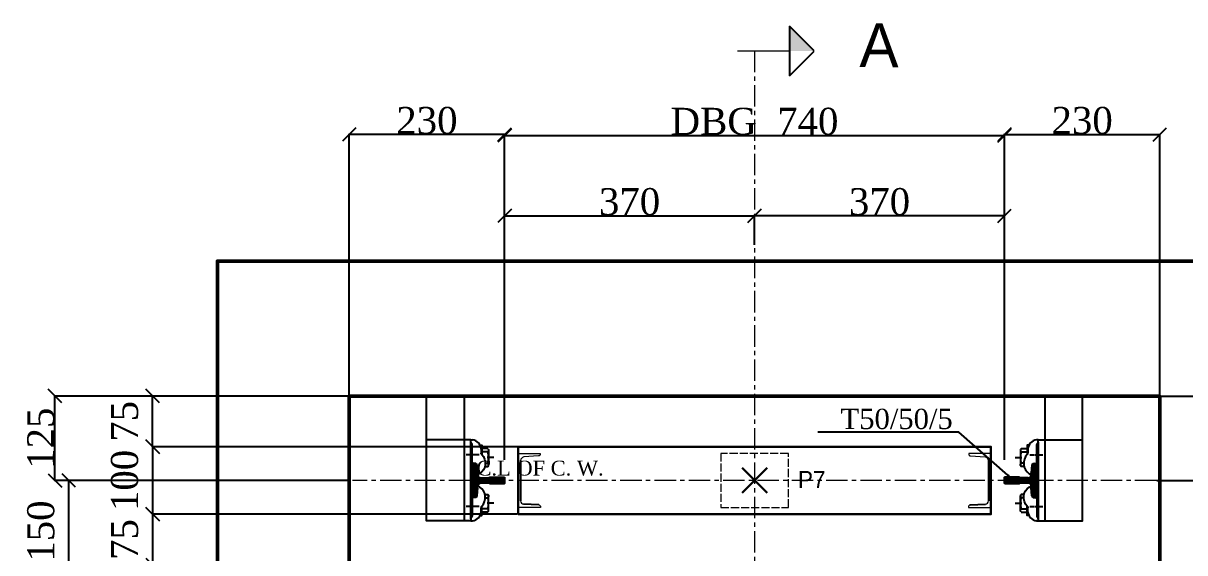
# Model space of a CAD drawing. Header units: millimetres. Extents: x 130 to 2824, y 155 to 3351.
# Drawn here: x 177 to 1897, y 2566 to 3351 of the extents above; entities that cross this region are included whole.
import ezdxf
from ezdxf import colors
from ezdxf.entities.mleader import LeaderData, LeaderLine
from ezdxf.math import Vec2, Vec3

# ---------------------------------------------------------------- set-up
doc = ezdxf.new("R2010")
doc.units = ezdxf.units.MM
for name, pattern in [('ACAD_ISO02W100', [15, 12, -3]), ('ACAD_ISO10W100', [18, 12, -3, 0, -3]), ('CENTER', [50.8, 31.75, -6.35, 6.35, -6.35]), ('CENTER2', [28.575, 19.05, -3.175, 3.175, -3.175])]:
    doc.linetypes.add(name, pattern=pattern)
for name, color, linetype in [('7', 6, 'ACAD_ISO10W100'), ('PDF_0', 7, 'Continuous'), ('PDF_gide rail', 7, 'Continuous')]:
    doc.layers.add(name, color=color, linetype=linetype)
for name, color, linetype, lineweight in [('Car', 3, 'Continuous', 18), ('CL', 2, 'CENTER', 0), ('DL', 8, 'ACAD_ISO02W100', 0), ('step&guides', 3, 'Continuous', 30), ('Wall', 1, 'Continuous', 50)]:
    doc.layers.add(name, color=color, linetype=linetype, lineweight=lineweight)
doc.styles.add('nassar2', font='cent.shx', dxfattribs={"height": 60})
doc.styles.add('top', font='cent.shx', dxfattribs={"height": 40})
doc.dimstyles.new('top', dxfattribs={"dimtxt": 35, "dimasz": 20, "dimexe": 1.25, "dimexo": 0.625, "dimtad": 1, "dimtxsty": 'top', "dimblk": 'OBLIQUE', "dimcen": 2.5, "dimadec": 0, "dimazin": 0, "dimtfac": 1, "dimtmove": 0, "dimatfit": 3, "dimldrblk": 'OBLIQUE', "dimfxl": 1, "dimarcsym": 0})
pattern_1 = [(45, (18924.27063, -6697.71146), (-0.08838834765, 0.08838834765), [])]
pattern_2 = [(45, (18624.27063, -6697.71146), (-0.08838834765, 0.08838834765), [])]

# ---------------------------------------------------------------- blocks, each defined once
blk = doc.blocks.new('_Oblique')
at = {"color": 0, "linetype": 'ByBlock', "lineweight": -2}
blk.add_line((-0.5, -0.5), (0.5, 0.5), dxfattribs=at)
blk = doc.blocks.new('*D35')
at = {"color": 0, "lineweight": -2, "transparency": 16777216}
for p, q in [((889.9, 2799.2), (889.9, 3066.8)), ((889.9, 3065.6), (1259.9, 3065.6)), ((1259.9, 3031.2), (1259.9, 3066.8))]:
    blk.add_line(p, q, dxfattribs=at)
at = {"layer": 'Defpoints', "color": 0, "transparency": 16777216}
for p in [(1259.9, 3065.6), (1259.9, 3030.5), (889.9, 2798.6)]:
    blk.add_point(p, dxfattribs=at)
at = {"color": 0, "lineweight": -2, "transparency": 16777216, "xscale": 20, "yscale": 20, "zscale": 20, "rotation": 180}
blk.add_blockref('_Oblique', (889.9, 3065.6), dxfattribs=at)
at = {"color": 0, "lineweight": -2, "transparency": 16777216, "xscale": 20, "yscale": 20, "zscale": 20}
blk.add_blockref('_Oblique', (1259.9, 3065.6), dxfattribs=at)
at = {"color": 0, "transparency": 16777216, "insert": (1074.9, 3086.2), "char_height": 40, "attachment_point": 5, "style": 'top'}
blk.add_mtext('370', dxfattribs=at)
blk = doc.blocks.new('*D36')
at = {"color": 0, "lineweight": -2, "transparency": 16777216}
for p, q in [((1259.9, 3022.4), (1259.9, 3066.8)), ((1629.9, 3065.6), (1259.9, 3065.6)), ((1629.9, 2799.2), (1629.9, 3066.8))]:
    blk.add_line(p, q, dxfattribs=at)
at = {"layer": 'Defpoints', "color": 0, "transparency": 16777216}
for p in [(1259.9, 3065.6), (1259.9, 3021.7), (1629.9, 2798.6)]:
    blk.add_point(p, dxfattribs=at)
at = {"color": 0, "lineweight": -2, "transparency": 16777216, "xscale": 20, "yscale": 20, "zscale": 20, "rotation": 180}
blk.add_blockref('_Oblique', (1259.9, 3065.6), dxfattribs=at)
at = {"color": 0, "lineweight": -2, "transparency": 16777216, "xscale": 20, "yscale": 20, "zscale": 20}
blk.add_blockref('_Oblique', (1629.9, 3065.6), dxfattribs=at)
at = {"color": 0, "transparency": 16777216, "insert": (1444.9, 3086.2), "char_height": 40, "attachment_point": 5, "style": 'top'}
blk.add_mtext('370', dxfattribs=at)
blk = doc.blocks.new('*D37')
at = {"color": 0, "lineweight": -2, "transparency": 16777216}
for p, q in [((889.9, 2704), (889.9, 3185.9)), ((889.9, 3184.6), (1629.9, 3184.6)), ((1629.9, 2704), (1629.9, 3185.9))]:
    blk.add_line(p, q, dxfattribs=at)
at = {"layer": 'Defpoints', "color": 0, "transparency": 16777216}
for p in [(1629.9, 3184.6), (889.9, 2703.4), (1629.9, 2703.4)]:
    blk.add_point(p, dxfattribs=at)
at = {"color": 0, "lineweight": -2, "transparency": 16777216, "xscale": 20, "yscale": 20, "zscale": 20, "rotation": 180}
blk.add_blockref('_Oblique', (889.9, 3184.6), dxfattribs=at)
at = {"color": 0, "lineweight": -2, "transparency": 16777216, "xscale": 20, "yscale": 20, "zscale": 20}
blk.add_blockref('_Oblique', (1629.9, 3184.6), dxfattribs=at)
at = {"color": 0, "transparency": 16777216, "insert": (1259.9, 3205.2), "char_height": 40, "attachment_point": 5, "style": 'top'}
blk.add_mtext('DBG  740', dxfattribs=at)
blk = doc.blocks.new('*D38')
at = {"color": 0, "lineweight": -2, "transparency": 16777216}
for p, q in [((659.9, 2674.2), (659.9, 3187.1)), ((889.9, 3185.9), (659.9, 3185.9)), ((889.9, 2709.8), (889.9, 3187.1))]:
    blk.add_line(p, q, dxfattribs=at)
at = {"layer": 'Defpoints', "color": 0, "transparency": 16777216}
for p in [(659.9, 3185.9), (889.9, 2709.2), (659.9, 2673.6)]:
    blk.add_point(p, dxfattribs=at)
at = {"color": 0, "lineweight": -2, "transparency": 16777216, "xscale": 20, "yscale": 20, "zscale": 20, "rotation": 180}
blk.add_blockref('_Oblique', (659.9, 3185.9), dxfattribs=at)
at = {"color": 0, "lineweight": -2, "transparency": 16777216, "xscale": 20, "yscale": 20, "zscale": 20}
blk.add_blockref('_Oblique', (889.9, 3185.9), dxfattribs=at)
at = {"color": 0, "transparency": 16777216, "insert": (774.9, 3206.5), "char_height": 40, "attachment_point": 5, "style": 'top'}
blk.add_mtext('230', dxfattribs=at)
blk = doc.blocks.new('*D39')
at = {"color": 0, "lineweight": -2, "transparency": 16777216}
for p, q in [((1629.9, 2704), (1629.9, 3187.1)), ((1629.9, 3185.9), (1859.9, 3185.9)), ((1859.9, 2674.2), (1859.9, 3187.1))]:
    blk.add_line(p, q, dxfattribs=at)
at = {"layer": 'Defpoints', "color": 0, "transparency": 16777216}
for p in [(1859.9, 3185.9), (1629.9, 2703.4), (1859.9, 2673.6)]:
    blk.add_point(p, dxfattribs=at)
at = {"color": 0, "lineweight": -2, "transparency": 16777216, "xscale": 20, "yscale": 20, "zscale": 20, "rotation": 180}
blk.add_blockref('_Oblique', (1629.9, 3185.9), dxfattribs=at)
at = {"color": 0, "lineweight": -2, "transparency": 16777216, "xscale": 20, "yscale": 20, "zscale": 20}
blk.add_blockref('_Oblique', (1859.9, 3185.9), dxfattribs=at)
at = {"color": 0, "transparency": 16777216, "insert": (1744.9, 3206.5), "char_height": 40, "attachment_point": 5, "style": 'top'}
blk.add_mtext('230', dxfattribs=at)
blk = doc.blocks.new('*D47')
at = {"color": 0, "lineweight": -2, "transparency": 16777216}
for p, q in [((2091.7, 2798.6), (2170.2, 2798.6)), ((2169, 2673.6), (2169, 2798.6)), ((1855.5, 2673.6), (2170.2, 2673.6))]:
    blk.add_line(p, q, dxfattribs=at)
at = {"layer": 'Defpoints', "color": 0, "transparency": 16777216}
for p in [(2091, 2798.6), (2169, 2798.6), (1854.9, 2673.6)]:
    blk.add_point(p, dxfattribs=at)
at = {"color": 0, "lineweight": -2, "transparency": 16777216, "xscale": 20, "yscale": 20, "zscale": 20}
for p, rotation in [((2169, 2798.6), 90), ((2169, 2673.6), 270)]:
    blk.add_blockref('_Oblique', p, dxfattribs=dict(at, rotation=rotation))
at = {"color": 0, "transparency": 16777216, "insert": (2148.4, 2736.1), "char_height": 40, "attachment_point": 5, "rotation": 90, "style": 'top'}
blk.add_mtext('125', dxfattribs=at)
blk = doc.blocks.new('*D49')
at = {"color": 0, "lineweight": -2, "transparency": 16777216}
for p, q in [((1860.5, 2673.6), (2170.2, 2673.6)), ((2169, 1823.6), (2169, 2673.6)), ((1855.5, 1823.6), (2170.2, 1823.6))]:
    blk.add_line(p, q, dxfattribs=at)
at = {"layer": 'Defpoints', "color": 0, "transparency": 16777216}
for p in [(1859.9, 2673.6), (2169, 2673.6), (1854.9, 1823.6)]:
    blk.add_point(p, dxfattribs=at)
at = {"color": 0, "lineweight": -2, "transparency": 16777216, "xscale": 20, "yscale": 20, "zscale": 20}
for p, rotation in [((2169, 2673.6), 90), ((2169, 1823.6), 270)]:
    blk.add_blockref('_Oblique', p, dxfattribs=dict(at, rotation=rotation))
at = {"color": 0, "transparency": 16777216, "insert": (2148.4, 2248.6), "char_height": 40, "attachment_point": 5, "rotation": 90, "style": 'top'}
blk.add_mtext('TZ 850', dxfattribs=at)
blk = doc.blocks.new('*D53')
at = {"color": 0, "lineweight": -2, "transparency": 16777216}
for p, q in [((659.2, 2798.6), (222.9, 2798.6)), ((224.2, 2673.6), (224.2, 2798.6)), ((659.2, 2673.6), (222.9, 2673.6))]:
    blk.add_line(p, q, dxfattribs=at)
at = {"layer": 'Defpoints', "color": 0, "transparency": 16777216}
for p in [(224.2, 2798.6), (659.9, 2798.6), (659.9, 2673.6)]:
    blk.add_point(p, dxfattribs=at)
at = {"color": 0, "lineweight": -2, "transparency": 16777216, "xscale": 20, "yscale": 20, "zscale": 20}
for p, rotation in [((224.2, 2798.6), 90), ((224.2, 2673.6), 270)]:
    blk.add_blockref('_Oblique', p, dxfattribs=dict(at, rotation=rotation))
at = {"color": 0, "transparency": 16777216, "insert": (203.5, 2736.1), "char_height": 40, "attachment_point": 5, "rotation": 90, "style": 'top'}
blk.add_mtext('125', dxfattribs=at)
blk = doc.blocks.new('*D54')
at = {"color": 0, "lineweight": -2, "transparency": 16777216}
for p, q in [((1855.5, 2798.6), (2752.8, 2798.6)), ((2751.6, 998.6), (2751.6, 2798.6)), ((1855.5, 998.6), (2752.8, 998.6))]:
    blk.add_line(p, q, dxfattribs=at)
at = {"layer": 'Defpoints', "color": 0, "transparency": 16777216}
for p in [(1854.9, 2798.6), (2751.6, 2798.6), (1854.9, 998.6)]:
    blk.add_point(p, dxfattribs=at)
at = {"color": 0, "lineweight": -2, "transparency": 16777216, "xscale": 20, "yscale": 20, "zscale": 20}
for p, rotation in [((2751.6, 2798.6), 90), ((2751.6, 998.6), 270)]:
    blk.add_blockref('_Oblique', p, dxfattribs=dict(at, rotation=rotation))
at = {"color": 0, "transparency": 16777216, "insert": (2731, 1948.6), "char_height": 40, "attachment_point": 5, "rotation": 90, "style": 'top'}
blk.add_mtext('SHAFT DEPTH  1800', dxfattribs=at)
blk = doc.blocks.new('*D55')
at = {"color": 0, "lineweight": -2, "transparency": 16777216}
for p, q in [((299, 2673.6), (243.5, 2673.6)), ((244.8, 2523.6), (244.8, 2673.6)), ((859.2, 2523.6), (243.5, 2523.6))]:
    blk.add_line(p, q, dxfattribs=at)
at = {"layer": 'Defpoints', "color": 0, "transparency": 16777216}
for p in [(244.8, 2673.6), (299.6, 2673.6), (859.9, 2523.6)]:
    blk.add_point(p, dxfattribs=at)
at = {"color": 0, "lineweight": -2, "transparency": 16777216, "xscale": 20, "yscale": 20, "zscale": 20}
for p, rotation in [((244.8, 2673.6), 90), ((244.8, 2523.6), 270)]:
    blk.add_blockref('_Oblique', p, dxfattribs=dict(at, rotation=rotation))
at = {"color": 0, "transparency": 16777216, "insert": (203.5, 2598.6), "char_height": 40, "attachment_point": 5, "rotation": 90, "style": 'top'}
blk.add_mtext('150', dxfattribs=at)
blk = doc.blocks.new('*D64')
at = {"color": 0, "lineweight": -2, "transparency": 16777216}
for p, q in [((909.2, 2723.6), (367.5, 2723.6)), ((368.8, 2723.6), (368.8, 2623.6)), ((909.2, 2623.6), (367.5, 2623.6))]:
    blk.add_line(p, q, dxfattribs=at)
at = {"layer": 'Defpoints', "color": 0, "transparency": 16777216}
for p in [(909.9, 2723.6), (368.8, 2623.6), (909.9, 2623.6)]:
    blk.add_point(p, dxfattribs=at)
at = {"color": 0, "lineweight": -2, "transparency": 16777216, "xscale": 20, "yscale": 20, "zscale": 20}
for p, rotation in [((368.8, 2723.6), 90), ((368.8, 2623.6), 270)]:
    blk.add_blockref('_Oblique', p, dxfattribs=dict(at, rotation=rotation))
at = {"color": 0, "transparency": 16777216, "insert": (327.5, 2673.6), "char_height": 40, "attachment_point": 5, "rotation": 90, "style": 'top'}
blk.add_mtext('100', dxfattribs=at)
blk = doc.blocks.new('*D65')
at = {"color": 0, "lineweight": -2, "transparency": 16777216}
for p, q in [((909.2, 2623.6), (367.5, 2623.6)), ((368.8, 2623.6), (368.8, 2548.6)), ((909.2, 2548.6), (367.5, 2548.6))]:
    blk.add_line(p, q, dxfattribs=at)
at = {"layer": 'Defpoints', "color": 0, "transparency": 16777216}
for p in [(909.9, 2623.6), (368.8, 2548.6), (909.9, 2548.6)]:
    blk.add_point(p, dxfattribs=at)
at = {"color": 0, "lineweight": -2, "transparency": 16777216, "xscale": 20, "yscale": 20, "zscale": 20}
for p, rotation in [((368.8, 2623.6), 90), ((368.8, 2548.6), 270)]:
    blk.add_blockref('_Oblique', p, dxfattribs=dict(at, rotation=rotation))
at = {"color": 0, "transparency": 16777216, "insert": (327.5, 2586.1), "char_height": 40, "attachment_point": 5, "rotation": 90, "style": 'top'}
blk.add_mtext('75', dxfattribs=at)
blk = doc.blocks.new('*D56')
at = {"color": 0, "lineweight": -2, "transparency": 16777216}
for p, q in [((368.8, 2723.6), (368.8, 2798.6)), ((369.4, 2798.6), (370, 2798.6)), ((369.4, 2723.6), (370, 2723.6))]:
    blk.add_line(p, q, dxfattribs=at)
at = {"layer": 'Defpoints', "color": 0, "transparency": 16777216}
for p in [(368.8, 2798.6), (368.8, 2798.6), (368.8, 2723.6)]:
    blk.add_point(p, dxfattribs=at)
at = {"color": 0, "lineweight": -2, "transparency": 16777216, "xscale": 20, "yscale": 20, "zscale": 20}
for p, rotation in [((368.8, 2798.6), 90), ((368.8, 2723.6), 270)]:
    blk.add_blockref('_Oblique', p, dxfattribs=dict(at, rotation=rotation))
at = {"color": 0, "transparency": 16777216, "insert": (327.5, 2761.1), "char_height": 40, "attachment_point": 5, "rotation": 90, "style": 'top'}
blk.add_mtext('75', dxfattribs=at)

msp = doc.modelspace()

# ---------------------------------------------------------------- hatches: boundary and pattern name
h = msp.add_hatch()
h.set_pattern_fill('ANSI31', color=256)
h.set_pattern_definition(pattern_1)
h.paths.add_polyline_path([(839.853, 2698.702), (845.152, 2698.702, -0.26508525), (848.653, 2696.018), (850.467, 2681.569, 0.36605419), (855.045, 2677.334), (867.625, 2677.334), (867.625, 2678.234), (889.853, 2678.234), (889.853, 2673.702), (839.853, 2673.702)])
h = msp.add_hatch()
h.set_pattern_fill('ANSI31', color=256)
h.set_pattern_definition(pattern_2)
h.paths.add_polyline_path([(1679.853, 2698.702), (1674.554, 2698.702, 0.26508525), (1671.053, 2696.018), (1669.239, 2681.569, -0.36605419), (1664.661, 2677.334), (1652.081, 2677.334), (1652.081, 2678.234), (1629.853, 2678.234), (1629.853, 2673.702), (1679.853, 2673.702)])
h = msp.add_hatch()
h.set_pattern_fill('ANSI31', color=256)
h.set_pattern_definition(pattern_1)
edge = h.paths.add_edge_path()
edge.add_line((839.853, 2648.23), (845.152, 2648.23))
edge.add_arc((844.548, 2652.643), 4.453, 277.78596, 337.173125)
edge.add_line((848.653, 2650.915), (850.467, 2665.363))
edge.add_arc((855.261, 2664.773), 4.83, 452.566246, 532.987701, ccw=False)
edge.add_line((855.045, 2669.599), (867.625, 2669.599))
edge.add_line((867.625, 2669.599), (867.625, 2668.698))
edge.add_line((867.625, 2668.698), (889.853, 2668.698))
edge.add_line((889.853, 2668.698), (889.853, 2673.702))
edge.add_line((889.853, 2673.702), (839.853, 2673.702))
edge.add_line((839.853, 2673.702), (839.853, 2648.23))
h = msp.add_hatch()
h.set_pattern_fill('ANSI31', color=256)
h.set_pattern_definition(pattern_2)
edge = h.paths.add_edge_path()
edge.add_line((1679.853, 2648.23), (1674.554, 2648.23))
edge.add_arc((1675.158, 2652.643), 4.453, 202.826875, 262.21404, ccw=False)
edge.add_line((1671.053, 2650.915), (1669.239, 2665.363))
edge.add_arc((1664.445, 2664.773), 4.83, 7.012299, 87.433754)
edge.add_line((1664.661, 2669.599), (1652.081, 2669.599))
edge.add_line((1652.081, 2669.599), (1652.081, 2668.698))
edge.add_line((1652.081, 2668.698), (1629.853, 2668.698))
edge.add_line((1629.853, 2668.698), (1629.853, 2673.702))
edge.add_line((1629.853, 2673.702), (1679.853, 2673.702))
edge.add_line((1679.853, 2673.702), (1679.853, 2648.23))
at = {"layer": 'Car', "lineweight": 25, "ltscale": 4, "transparency": 16777216}
h = msp.add_hatch(color=256, dxfattribs=at)
h.dxf.hatch_style = 1
h.paths.add_polyline_path([(1311.521, 3309.839), (1311.622, 3346.59), (1348.051, 3309.738)])

# ---------------------------------------------------------------- linework, layer by layer
for p, q in [((664.853, 2798.584), (1854.853, 2798.584)), ((839.853, 2698.466), (839.853, 2733.518)), ((1679.853, 2698.466), (1679.853, 2733.518)), ((1679.853, 2733.518), (1745.265, 2733.518)), ((913.629, 2703.302), (913.629, 2643.356)), ((1606.077, 2703.302), (1606.077, 2643.356)), ((845.152, 2698.702), (839.853, 2698.702)), ((839.853, 2698.466), (839.853, 2648.466)), ((1674.554, 2698.702), (1679.853, 2698.702)), ((1679.853, 2698.466), (1679.853, 2648.466)), ((855.045, 2677.334), (867.625, 2677.334)), ((855.045, 2669.982), (867.625, 2669.982)), ((867.625, 2677.334), (867.625, 2678.352)), ((867.625, 2678.352), (889.853, 2678.352)), ((867.625, 2678.234), (889.853, 2678.234)), ((867.625, 2670.071), (867.625, 2669.052)), ((867.625, 2669.052), (889.853, 2669.052)), ((867.625, 2668.934), (889.853, 2668.934)), ((889.853, 2678.352), (889.853, 2669.052)), ((889.853, 2678.352), (889.853, 2669.052)), ((889.853, 2669.052), (889.853, 2678.352)), ((889.853, 2678.234), (889.853, 2668.934)), ((889.853, 2678.234), (889.853, 2668.934)), ((1629.853, 2678.352), (1629.853, 2669.052)), ((1652.081, 2678.352), (1629.853, 2678.352)), ((1629.853, 2678.352), (1629.853, 2669.052)), ((1629.853, 2669.052), (1629.853, 2678.352)), ((1629.853, 2678.234), (1629.853, 2668.934)), ((1652.081, 2678.234), (1629.853, 2678.234)), ((1629.853, 2678.234), (1629.853, 2668.934)), ((1652.081, 2669.052), (1629.853, 2669.052)), ((1652.081, 2668.934), (1629.853, 2668.934)), ((1652.081, 2677.334), (1652.081, 2678.352)), ((1664.661, 2677.334), (1652.081, 2677.334)), ((1652.081, 2670.071), (1652.081, 2669.052)), ((1664.661, 2669.982), (1652.081, 2669.982)), ((845.152, 2648.702), (839.853, 2648.702)), ((839.853, 2648.466), (839.853, 2613.886)), ((845.152, 2648.702), (839.988, 2648.702)), ((1674.554, 2648.702), (1679.718, 2648.702)), ((1674.554, 2648.702), (1679.853, 2648.702)), ((1679.853, 2648.466), (1679.853, 2613.886)), ((1677.352, 2613.886), (1745.265, 2613.886))]:
    msp.add_line(p, q)
for points in [[(829.853, 2613.886), (774.441, 2613.886), (774.441, 2798.584), (829.853, 2798.584)], [(1689.853, 2613.886), (1745.265, 2613.886), (1745.265, 2798.584), (1689.853, 2798.584)]]:
    msp.add_lwpolyline(points, close=True)
for points in [[(839.853, 2733.518), (774.441, 2733.518)], [(839.853, 2613.65), (809.853, 2613.65)]]:
    msp.add_lwpolyline(points)
at = {"layer": 'Car', "lineweight": 25, "ltscale": 4, "transparency": 33554666}
for p, q in [((1311.622, 3346.59, -114), (1311.42, 3273.088, -114)), ((1348.051, 3309.738, -114), (1311.622, 3346.59, -114)), ((1311.42, 3273.088, -114), (1348.167, 3309.612, -114))]:
    msp.add_line(p, q, dxfattribs=at)
at = {"layer": 'Car', "ltscale": 4, "transparency": 33554666}
msp.add_line((1234.733, 3309.839, -114), (1311.521, 3309.839, -114), dxfattribs=at)
at = {"layer": 'Car', "linetype": 'CENTER2', "lineweight": 30, "ltscale": 4, "transparency": 33554666}
for p, q in [((1241.356, 2655.088), (1278.349, 2692.081)), ((1278.349, 2655.088), (1241.356, 2692.081))]:
    msp.add_line(p, q, dxfattribs=at)
at = {"layer": 'CL'}
for p, q in [((1259.853, 3309.839, -110.467), (1259.853, 326.281)), ((1854.853, 2673.584), (664.853, 2673.584))]:
    msp.add_line(p, q, dxfattribs=at)
at = {"layer": 'DL'}
msp.add_lwpolyline([(1209.99, 2633.683), (1309.99, 2633.683), (1309.99, 2713.683), (1209.99, 2713.683)], close=True, dxfattribs=at)
at = {"layer": 'PDF_0', "lineweight": 25}
for points in [[(839.853, 2733.518), (842.354, 2733.518)], [(839.853, 2730.054), (839.853, 2616.878)], [(839.853, 2616.878), (839.853, 2730.054)], [(839.853, 2730.054), (839.853, 2616.878)], [(841.866, 2700.811), (841.866, 2726.684)], [(855.047, 2720.338), (855.047, 2714.48)], [(865.298, 2720.826), (856.023, 2720.826)], [(866.254, 2718.185), (866.254, 2696.705)], [(1653.452, 2718.185), (1653.452, 2696.705)], [(1654.407, 2720.826), (1663.683, 2720.826)], [(1664.659, 2720.338), (1664.659, 2714.48)], [(1679.853, 2733.518), (1677.352, 2733.518)], [(1677.84, 2700.811), (1677.84, 2726.684)], [(1679.853, 2730.054), (1679.853, 2616.878)], [(1679.853, 2616.878), (1679.853, 2730.054)], [(1679.853, 2730.054), (1679.853, 2616.878)], [(843.182, 2711.713), (833.168, 2711.713)], [(845.117, 2711.713), (844.078, 2711.713)], [(852.384, 2711.713), (845.743, 2711.713)], [(865.298, 2707.645), (864.322, 2707.645)], [(874.086, 2707.645), (866.275, 2707.645)], [(874.086, 2707.645), (866.275, 2707.645)], [(1645.62, 2707.645), (1653.431, 2707.645)], [(1645.62, 2707.645), (1653.431, 2707.645)], [(1654.407, 2707.645), (1655.384, 2707.645)], [(1667.322, 2711.713), (1673.963, 2711.713)], [(1674.589, 2711.713), (1675.628, 2711.713)], [(1676.524, 2711.713), (1686.538, 2711.713)], [(847.236, 2698.858), (845.283, 2698.858), (842.667, 2698.947)], [(849.189, 2696.417), (850.165, 2684.701)], [(861.393, 2699.346), (865.298, 2699.346)], [(1658.313, 2699.346), (1654.407, 2699.346)], [(1670.517, 2696.417), (1669.541, 2684.701)], [(1672.47, 2698.858), (1674.423, 2698.858), (1677.039, 2698.947)], [(847.236, 2648.547), (845.283, 2648.547), (842.667, 2648.458)], [(849.189, 2650.988), (850.165, 2662.704)], [(861.393, 2648.058), (865.298, 2648.058)], [(866.254, 2629.22), (866.254, 2650.699)], [(1653.452, 2629.22), (1653.452, 2650.699)], [(1658.313, 2648.058), (1654.407, 2648.058)], [(1670.517, 2650.988), (1669.541, 2662.704)], [(1672.47, 2648.547), (1674.423, 2648.547), (1677.039, 2648.458)], [(843.182, 2635.221), (833.168, 2635.221)], [(841.866, 2646.594), (841.866, 2620.721)], [(845.117, 2635.221), (844.078, 2635.221)], [(852.384, 2635.221), (845.743, 2635.221)], [(855.047, 2627.067), (855.047, 2632.925)], [(865.298, 2639.76), (864.322, 2639.76)], [(874.086, 2639.76), (866.275, 2639.76)], [(874.086, 2639.76), (866.275, 2639.76)], [(940.534, 2637.22), (917.877, 2638.636)], [(1579.172, 2637.22), (1601.829, 2638.636)], [(1645.62, 2639.76), (1653.431, 2639.76)], [(1645.62, 2639.76), (1653.431, 2639.76)], [(1654.407, 2639.76), (1655.384, 2639.76)], [(1664.659, 2627.067), (1664.659, 2632.925)], [(1667.322, 2635.221), (1673.963, 2635.221)], [(1674.589, 2635.221), (1675.628, 2635.221)], [(1676.524, 2635.221), (1686.538, 2635.221)], [(1677.84, 2646.594), (1677.84, 2620.721)], [(839.853, 2613.886), (842.354, 2613.886)], [(865.298, 2626.579), (856.023, 2626.579)], [(1654.407, 2626.579), (1663.683, 2626.579)], [(1679.853, 2613.886), (1677.352, 2613.886)]]:
    msp.add_lwpolyline(points, dxfattribs=at)
for points in [[(854.07, 2725.708), (856.023, 2725.708), (856.023, 2712.039, -0.19879356), (855.047, 2714.235)], [(865.302, 2720.427, -0.42555746), (865.298, 2715.944), (856.023, 2715.944)], [(1654.404, 2720.427, 0.42555746), (1654.407, 2715.944), (1663.683, 2715.944)], [(1665.635, 2725.708), (1663.683, 2725.708), (1663.683, 2712.039, 0.19879356), (1664.659, 2714.235)], [(856.035, 2712.043, -0.4769017), (853.07, 2683.591, -0.14500939), (851.874, 2683.236)], [(1663.671, 2712.043, 0.4769017), (1666.636, 2683.591, 0.14500939), (1667.832, 2683.236)], [(860.905, 2694.464), (865.298, 2694.464, 0.42555746), (865.302, 2698.948)], [(1658.801, 2694.464), (1654.407, 2694.464, -0.42555746), (1654.404, 2698.948)], [(856.035, 2635.362, 0.4769017), (853.07, 2663.814, 0.14500939), (851.874, 2664.168)], [(860.905, 2652.94), (865.298, 2652.94, -0.42555746), (865.302, 2648.457)], [(1658.801, 2652.94), (1654.407, 2652.94, 0.42555746), (1654.404, 2648.457)], [(1663.671, 2635.362, -0.4769017), (1666.636, 2663.814, -0.14500939), (1667.832, 2664.168)], [(854.07, 2621.697), (856.023, 2621.697), (856.023, 2635.366, 0.19879356), (855.047, 2633.169)], [(865.302, 2626.977, 0.42555746), (865.298, 2631.461), (856.023, 2631.461)], [(1654.404, 2626.977, -0.42555746), (1654.407, 2631.461), (1663.683, 2631.461)], [(1665.635, 2621.697), (1663.683, 2621.697), (1663.683, 2635.366, -0.19879356), (1664.659, 2633.169)]]:
    msp.add_lwpolyline(points, format="xyb", dxfattribs=at)
at = {"layer": 'PDF_0', "lineweight": 13}
for points in [[(940.534, 2637.22), (941.006, 2637.22), (941.478, 2636.748), (941.95, 2636.276), (942.422, 2635.804), (942.894, 2635.332), (942.894, 2634.86), (942.894, 2633.444), (909.853, 2633.444), (909.853, 2713.686), (942.422, 2713.686), (942.422, 2712.27), (942.422, 2711.798), (942.422, 2711.326), (941.95, 2710.854), (941.95, 2710.382), (941.478, 2710.382), (941.006, 2709.91), (940.534, 2709.91), (940.062, 2709.91), (918.349, 2708.494)], [(1579.172, 2637.22), (1578.7, 2637.22), (1578.228, 2636.748), (1577.756, 2636.276), (1577.284, 2635.804), (1576.812, 2635.332), (1576.812, 2634.86), (1576.812, 2633.444), (1609.853, 2633.444), (1609.853, 2713.686), (1577.284, 2713.686), (1577.284, 2712.27), (1577.284, 2711.798), (1577.284, 2711.326), (1577.756, 2710.854), (1577.756, 2710.382), (1578.228, 2710.382), (1578.7, 2709.91), (1579.172, 2709.91), (1579.644, 2709.91), (1601.357, 2708.494)]]:
    msp.add_lwpolyline(points, dxfattribs=at)
at = {"layer": 'PDF_0', "lineweight": 25}
for centre, radius, start, end in [((838.807, 2726.554), 3.062, 2.434631, 70.02521), ((841.204, 2719.718), 13.848, 1.552295, 85.235699), ((1678.502, 2719.718), 13.848, 94.764301, 178.447705), ((1680.899, 2726.554), 3.062, 109.97479, 177.565369), ((843.997, 2700.623), 2.139, 174.959214, 231.567757), ((832.836, 2707.401), 33.439, 345.750386, 14.249614), ((1686.87, 2707.401), 33.439, 165.750386, 194.249614), ((1675.709, 2700.623), 2.139, 308.432243, 5.040786), ((846.096, 2695.944), 3.129, 8.692489, 68.627127), ((851.436, 2684.455), 1.295, 169.047572, 289.745947), ((1668.27, 2684.455), 1.295, 250.254053, 10.952428), ((1673.61, 2695.944), 3.129, 111.372873, 171.307511), ((843.997, 2646.782), 2.139, 128.432243, 185.040786), ((846.096, 2651.46), 3.129, 291.372873, 351.307511), ((832.836, 2640.004), 33.439, 345.750386, 14.249614), ((1686.87, 2640.004), 33.439, 165.750386, 194.249614), ((1673.61, 2651.46), 3.129, 188.692489, 248.627127), ((1675.709, 2646.782), 2.139, 354.959214, 51.567757), ((838.807, 2620.851), 3.062, 289.97479, 357.565369), ((841.204, 2627.686), 13.848, 274.764301, 358.447705), ((1678.502, 2627.686), 13.848, 181.552295, 265.235699), ((1680.899, 2620.851), 3.062, 182.434631, 250.02521)]:
    msp.add_arc(centre, radius, start, end, dxfattribs=at)
at = {"layer": 'PDF_0', "lineweight": 13}
for centre, radius, start, end in [((919.671, 2702.551), 6.088, 102.536666, 172.915956), ((1600.035, 2702.551), 6.088, 7.084044, 77.463334), ((918.673, 2643.649), 5.052, 183.31753, 266.638158), ((1601.033, 2643.649), 5.052, 273.361842, 356.68247)]:
    msp.add_arc(centre, radius, start, end, dxfattribs=at)
at = {"layer": 'PDF_gide rail', "lineweight": 25}
for points in [[(848.653, 2696.018), (850.439, 2681.497)], [(1671.053, 2696.018), (1669.267, 2681.497)], [(848.653, 2651.387), (850.439, 2665.908)], [(848.653, 2651.387), (850.439, 2665.908)], [(1671.053, 2651.387), (1669.267, 2665.908)], [(1671.053, 2651.387), (1669.267, 2665.908)]]:
    msp.add_lwpolyline(points, dxfattribs=at)
for centre, radius, start, end in [((844.548, 2694.29), 4.453, 22.826875, 82.21404), ((1675.158, 2694.29), 4.453, 97.78596, 157.173125), ((854.939, 2665.47), 4.514, 88.658898, 175.558563), ((855.261, 2682.159), 4.83, 186.566958, 267.433754), ((1664.445, 2682.159), 4.83, 272.566246, 353.433042), ((1664.767, 2665.47), 4.514, 4.441437, 91.341102), ((844.548, 2653.115), 4.453, 277.78596, 337.173125), ((844.548, 2653.115), 4.453, 277.78596, 337.173125), ((1675.158, 2653.115), 4.453, 202.826875, 262.21404), ((1675.158, 2653.115), 4.453, 202.826875, 262.21404)]:
    msp.add_arc(centre, radius, start, end, dxfattribs=at)
at = {"layer": 'step&guides'}
msp.add_lwpolyline([(909.853, 2623.584), (1609.853, 2623.565), (1609.853, 2723.565), (909.853, 2723.584)], close=True, dxfattribs=at)
at = {"layer": 'Wall'}
for points in [[(1694.853, 798.584), (2054.853, 798.584), (2054.853, 2998.584), (464.853, 2998.584), (464.853, 798.584), (824.853, 798.584)], [(824.853, 998.584), (659.853, 998.584), (659.853, 2798.584), (1859.853, 2798.584), (1859.853, 998.584), (1694.853, 998.584)]]:
    msp.add_lwpolyline(points, dxfattribs=at)

# ---------------------------------------------------------------- texts
at = {"ltscale": 4, "transparency": 33554666, "insert": (1473.343, 3350.635, -114), "char_height": 65, "attachment_point": 3, "rotation": 359.727953}
msp.add_mtext_dynamic_manual_height_columns('A', width=315.98199, gutter_width=125, heights=[0], dxfattribs=at)
at = {"linetype": 'ACAD_ISO02W100', "ltscale": 4, "transparency": 33554666, "insert": (1324.152, 2687.561), "char_height": 25, "attachment_point": 1}
msp.add_mtext_dynamic_manual_height_columns('P7', width=377.71746, gutter_width=125, heights=[0], dxfattribs=at)
at = {"layer": '7', "ltscale": 4}
for s, width, gutter_width, insert, char_height, attachment_point in [('{\\Fcent|c0;T50/50/5}', 812.66208, 175, (1553.33, 2779.702), 30, 3), ('{\\Fcent|c0;C.L OF C. W.}', 920.85121, 12.5, (848.286, 2702.847), 22, 1)]:
    msp.add_mtext_dynamic_manual_height_columns(s, width=width, gutter_width=gutter_width, heights=[0], dxfattribs=dict(at, insert=insert, char_height=char_height, attachment_point=attachment_point))

# ---------------------------------------------------------------- dimensions: what is measured, and where the dimension line sits
dim = msp.add_linear_dim(base=(1629.853, 3184.601), p1=(889.853, 2703.352), p2=(1629.853, 2703.352), text='DBG  <>', dimstyle='top')
dim.commit()
dim.dimension.update_dxf_attribs({"geometry": '*D37', "text_midpoint": (1259.853, 3184.601), "dimtype": 160})
for base, p1, p2, picture, middle in [((659.853, 3185.851), (889.853, 2709.182), (659.853, 2673.584), '*D38', (774.853, 3185.851)), ((1259.853, 3065.568), (889.853, 2798.584), (1259.853, 3030.532), '*D35', (1074.853, 3065.568))]:
    dim = msp.add_linear_dim(base=base, p1=p1, p2=p2, dimstyle='top')
    dim.commit()
    dim.dimension.update_dxf_attribs({"geometry": picture, "text_midpoint": middle, "dimtype": 160})
for base, p1, p2, angle, picture, middle in [((1859.853, 3185.851), (1629.853, 2703.352), (1859.853, 2673.584), 180, '*D39', (1744.853, 3185.851)), ((1259.853, 3065.568), (1629.853, 2798.584), (1259.853, 3021.734), 180, '*D36', (1444.853, 3065.568)), ((224.171, 2798.584), (659.853, 2673.584), (659.853, 2798.584), 90, '*D53', (224.171, 2736.084)), ((2168.99, 2798.584), (1854.853, 2673.584), (2091.033, 2798.584), 90, '*D47', (2168.99, 2736.084))]:
    dim = msp.add_linear_dim(base=base, p1=p1, p2=p2, angle=angle, dimstyle='top')
    dim.commit()
    dim.dimension.update_dxf_attribs({"geometry": picture, "text_midpoint": middle, "dimtype": 160})
for base, p1, p2, picture, middle in [((368.763, 2798.584), (368.763, 2723.584), (368.763, 2798.584), '*D56', (348.138, 2761.084)), ((368.763, 2623.584), (909.853, 2723.584), (909.853, 2623.584), '*D64', (348.138, 2673.584)), ((244.796, 2673.584), (859.853, 2523.584), (299.626, 2673.584), '*D55', (224.171, 2598.584)), ((368.763, 2548.584), (909.853, 2623.584), (909.853, 2548.584), '*D65', (348.138, 2586.084))]:
    dim = msp.add_linear_dim(base=base, p1=p1, p2=p2, angle=90, dimstyle='top', override={"dimtmove": 1})
    dim.commit()
    dim.dimension.update_dxf_attribs({"geometry": picture, "text_midpoint": middle, "dimtype": 160})
for base, p1, p2, text, picture, middle in [((2751.578, 2798.584), (1854.853, 998.584), (1854.853, 2798.584), 'SHAFT DEPTH  <>', '*D54', (2751.578, 1948.584)), ((2168.99, 2673.584), (1854.853, 1823.584), (1859.853, 2673.584), 'TZ <>', '*D49', (2168.99, 2248.584))]:
    dim = msp.add_linear_dim(base=base, p1=p1, p2=p2, angle=90, text=text, dimstyle='top')
    dim.commit()
    dim.dimension.update_dxf_attribs({"geometry": picture, "text_midpoint": middle, "dimtype": 160})

# ---------------------------------------------------------------- leaders
ml = msp.add_multileader_mtext('Standard')
ml.set_content('', color=256, style='nassar2')
ml.set_leader_properties()
ml.build(insert=Vec2(0, 0))
ml.multileader.update_dxf_attribs({"text_left_attachment_type": 6, "text_right_attachment_type": 6, "arrow_head_size": 12})
ctx = ml.context
ctx.base_point, ctx.char_height, ctx.arrow_head_size, ctx.landing_gap_size, ctx.plane_origin = Vec3(1353.26, 2744.938), 60, 12, 0.09, Vec3(1664.407, 2863.598)
ctx.left_attachment, ctx.right_attachment, ctx.text_align_type = 6, 6, 2
notes = []
notes.append((ctx, [(0, (1, 1, 0), (1562.311, 2744.938), (-1, 0), 208.871, [(0, [(1643.724, 2673.584)], 0, [])])]))
ctx.mtext.insert, ctx.mtext.alignment, ctx.mtext.flow_direction = Vec3(1353.35, 2804.938), 3, 5
for ctx, leaders in notes:
    for number, flags, end, landing, length, lines in leaders:
        leader = LeaderData()
        leader.index, (leader.has_last_leader_line, leader.has_dogleg_vector, leader.attachment_direction) = number, flags
        leader.last_leader_point, leader.dogleg_vector, leader.dogleg_length = Vec3(end), Vec3(landing), length
        for number, points, colour, breaks in lines:
            line = LeaderLine()
            line.index, line.vertices, line.color, line.breaks = number, Vec3.list(points), colors.encode_raw_color(colour), breaks
            leader.lines.append(line)
        ctx.leaders.append(leader)

doc.saveas('drawing.dxf')
